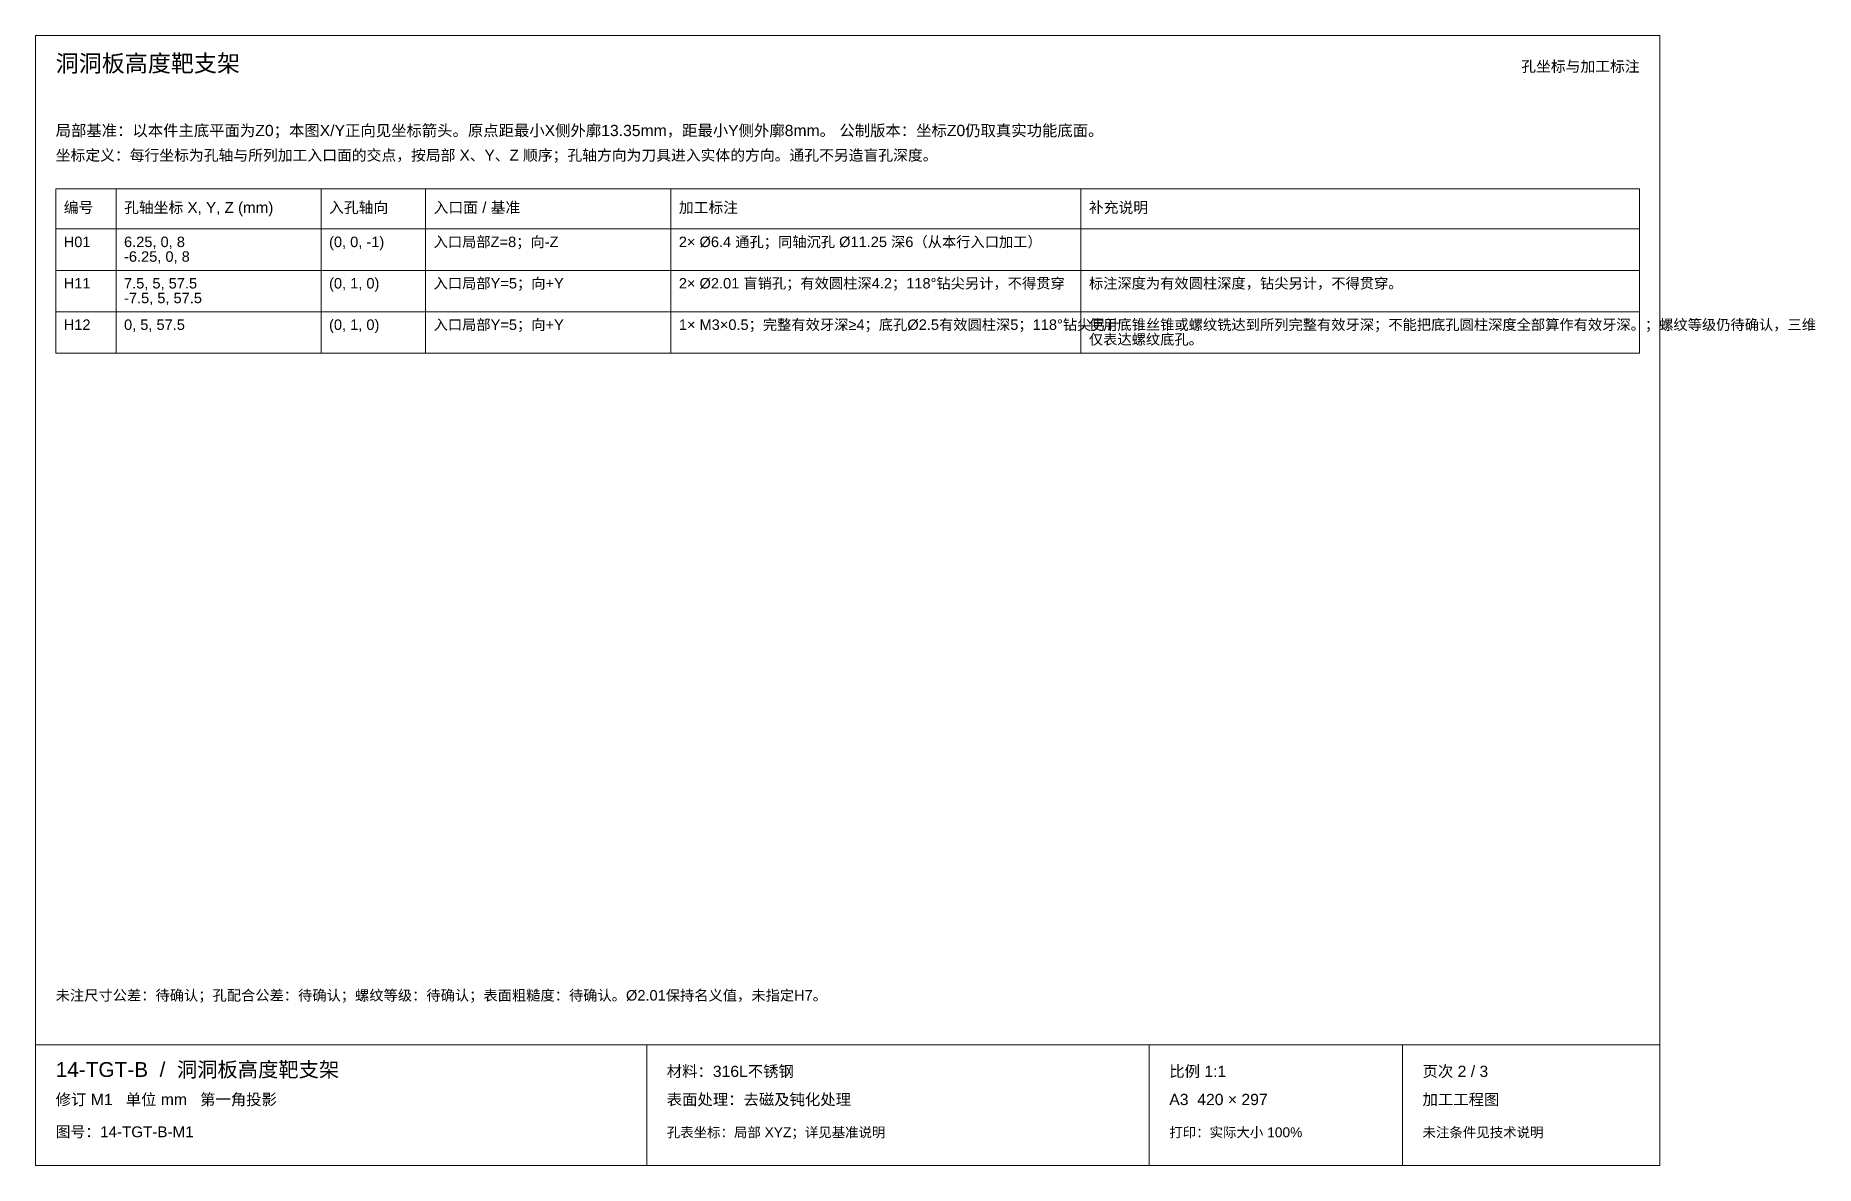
# Paper-space layout '02_孔表及加工说明' of a CAD drawing. Header units: millimetres. Extents: x 8 to 451, y 8 to 289.
import ezdxf
from ezdxf.enums import TextEntityAlignment as Align

# ---------------------------------------------------------------- set-up
doc = ezdxf.new("R2010")
doc.units = ezdxf.units.MM
doc.layers.add('ANNOTATIONS', color=7, linetype='CONTINUOUS', lineweight=18)
doc.styles.add('CJK', font='Arial Unicode.ttf')

psp = doc.layouts.new('02_孔表及加工说明')

# ---------------------------------------------------------------- linework, layer by layer
at = {"layer": 'ANNOTATIONS'}
for p, q in [((412, 289), (8, 289)), ((8, 289), (8, 8)), ((412, 8), (412, 289)), ((28, 250.9), (13, 250.9)), ((13, 250.9), (13, 240.9)), ((28, 240.9), (28, 250.9)), ((79, 250.9), (28, 250.9)), ((28, 250.9), (28, 240.9)), ((79, 240.9), (79, 250.9)), ((105, 250.9), (79, 250.9)), ((79, 250.9), (79, 240.9)), ((105, 240.9), (105, 250.9)), ((166, 250.9), (105, 250.9)), ((105, 250.9), (105, 240.9)), ((166, 240.9), (166, 250.9)), ((268, 250.9), (166, 250.9)), ((166, 250.9), (166, 240.9)), ((268, 240.9), (268, 250.9)), ((407, 250.9), (268, 250.9)), ((268, 250.9), (268, 240.9)), ((407, 240.9), (407, 250.9)), ((13, 240.9), (28, 240.9)), ((28, 240.9), (13, 240.9)), ((13, 240.9), (13, 230.6)), ((28, 240.9), (79, 240.9)), ((28, 230.6), (28, 240.9)), ((79, 240.9), (28, 240.9)), ((28, 240.9), (28, 230.6)), ((79, 240.9), (105, 240.9)), ((79, 230.6), (79, 240.9)), ((105, 240.9), (79, 240.9)), ((79, 240.9), (79, 230.6)), ((105, 240.9), (166, 240.9)), ((105, 230.6), (105, 240.9)), ((166, 240.9), (105, 240.9)), ((105, 240.9), (105, 230.6)), ((166, 240.9), (268, 240.9)), ((166, 230.6), (166, 240.9)), ((268, 240.9), (166, 240.9)), ((166, 240.9), (166, 230.6)), ((268, 240.9), (407, 240.9)), ((268, 230.6), (268, 240.9)), ((407, 240.9), (268, 240.9)), ((268, 240.9), (268, 230.6)), ((407, 230.6), (407, 240.9)), ((13, 230.6), (28, 230.6)), ((28, 230.6), (13, 230.6)), ((13, 230.6), (13, 220.3)), ((28, 230.6), (79, 230.6)), ((28, 220.3), (28, 230.6)), ((79, 230.6), (28, 230.6)), ((28, 230.6), (28, 220.3)), ((79, 230.6), (105, 230.6)), ((79, 220.3), (79, 230.6)), ((105, 230.6), (79, 230.6)), ((79, 230.6), (79, 220.3)), ((105, 230.6), (166, 230.6)), ((105, 220.3), (105, 230.6)), ((166, 230.6), (105, 230.6)), ((105, 230.6), (105, 220.3)), ((166, 230.6), (268, 230.6)), ((166, 220.3), (166, 230.6)), ((268, 230.6), (166, 230.6)), ((166, 230.6), (166, 220.3)), ((268, 230.6), (407, 230.6)), ((268, 220.3), (268, 230.6)), ((407, 230.6), (268, 230.6)), ((268, 230.6), (268, 220.3)), ((407, 220.3), (407, 230.6)), ((13, 220.3), (28, 220.3)), ((28, 220.3), (13, 220.3)), ((13, 220.3), (13, 210)), ((28, 220.3), (79, 220.3)), ((28, 210), (28, 220.3)), ((79, 220.3), (28, 220.3)), ((28, 220.3), (28, 210)), ((79, 220.3), (105, 220.3)), ((79, 210), (79, 220.3)), ((105, 220.3), (79, 220.3)), ((79, 220.3), (79, 210)), ((105, 220.3), (166, 220.3)), ((105, 210), (105, 220.3)), ((166, 220.3), (105, 220.3)), ((105, 220.3), (105, 210)), ((166, 220.3), (268, 220.3)), ((166, 210), (166, 220.3)), ((268, 220.3), (166, 220.3)), ((166, 220.3), (166, 210)), ((268, 220.3), (407, 220.3)), ((268, 210), (268, 220.3)), ((407, 220.3), (268, 220.3)), ((268, 220.3), (268, 210)), ((407, 210), (407, 220.3)), ((13, 210), (28, 210)), ((28, 210), (79, 210)), ((79, 210), (105, 210)), ((105, 210), (166, 210)), ((166, 210), (268, 210)), ((268, 210), (407, 210)), ((8, 38), (412, 38)), ((160, 8), (160, 38)), ((285, 8), (285, 38)), ((348, 8), (348, 38)), ((8, 8), (412, 8))]:
    psp.add_line(p, q, dxfattribs=at)

# ---------------------------------------------------------------- texts
at = {"layer": 'ANNOTATIONS', "style": 'CJK'}
for s, height, p in [('洞洞板高度靶支架', 4.2, (13, 280)), ('局部基准：以本件主底平面为Z0；本图X/Y正向见坐标箭头。原点距最小X侧外廓13.35mm，距最小Y侧外廓8mm。 公制版本：坐标Z0仍取真实功能底面。', 2.8, (13, 264)), ('坐标定义：每行坐标为孔轴与所列加工入口面的交点，按局部 X、Y、Z 顺序；孔轴方向为刀具进入实体的方向。通孔不另造盲孔深度。', 2.7, (13, 257.9)), ('编号', 2.7, (15, 244.9)), ('孔轴坐标 X, Y, Z (mm)', 2.7, (30, 244.9)), ('入孔轴向', 2.7, (81, 244.9)), ('入口面 / 基准', 2.7, (107, 244.9)), ('加工标注', 2.7, (168, 244.9)), ('补充说明', 2.7, (270, 244.9)), ('(0, 0, -1)', 2.6, (81, 236.4)), ('入口局部Z=8；向-Z', 2.6, (107, 236.4)), ('2× Ø6.4 通孔；同轴沉孔 Ø11.25 深6（从本行入口加工）', 2.6, (168, 236.4)), ('H01', 2.6, (15, 236.4)), ('-6.25, 0, 8', 2.6, (30, 232.75)), ('6.25, 0, 8', 2.6, (30, 236.4)), ('H11', 2.6, (15, 226.1)), ('7.5, 5, 57.5', 2.6, (30, 226.1)), ('(0, 1, 0)', 2.6, (81, 226.1)), ('入口局部Y=5；向+Y', 2.6, (107, 226.1)), ('2× Ø2.01 盲销孔；有效圆柱深4.2；118°钻尖另计，不得贯穿', 2.6, (168, 226.1)), ('标注深度为有效圆柱深度，钻尖另计，不得贯穿。', 2.6, (270, 226.1)), ('-7.5, 5, 57.5', 2.6, (30, 222.45)), ('H12', 2.6, (15, 215.8)), ('0, 5, 57.5', 2.6, (30, 215.8)), ('(0, 1, 0)', 2.6, (81, 215.8)), ('入口局部Y=5；向+Y', 2.6, (107, 215.8)), ('1× M3×0.5；完整有效牙深≥4；底孔Ø2.5有效圆柱深5；118°钻尖另计', 2.6, (168, 215.8)), ('使用底锥丝锥或螺纹铣达到所列完整有效牙深；不能把底孔圆柱深度全部算作有效牙深。；螺纹等级仍待确认，三维', 2.6, (270, 215.8)), ('仅表达螺纹底孔。', 2.6, (270, 212.15)), ('未注尺寸公差：待确认；孔配合公差：待确认；螺纹等级：待确认；表面粗糙度：待确认。Ø2.01保持名义值，未指定H7。', 2.6, (13, 49)), ('14-TGT-B  /  洞洞板高度靶支架', 3.7, (13, 30)), ('材料：316L不锈钢', 2.8, (165, 30)), ('比例 1:1', 2.8, (290, 30)), ('页次 2 / 3', 2.8, (353, 30)), ('修订 M1   单位 mm   第一角投影', 2.8, (13, 23)), ('表面处理：去磁及钝化处理', 2.8, (165, 23)), ('A3  420 × 297', 2.8, (290, 23)), ('加工工程图', 2.8, (353, 23)), ('图号：14-TGT-B-M1', 2.7, (13, 15)), ('孔表坐标：局部 XYZ；详见基准说明', 2.45, (165, 15)), ('打印：实际大小 100%', 2.45, (290, 15)), ('未注条件见技术说明', 2.45, (353, 15))]:
    psp.add_text(s, height=height, dxfattribs=at).set_placement(p)
psp.add_text('孔坐标与加工标注', height=2.7, dxfattribs=at).set_placement((407, 280), align=Align.RIGHT)

doc.saveas('drawing.dxf')
